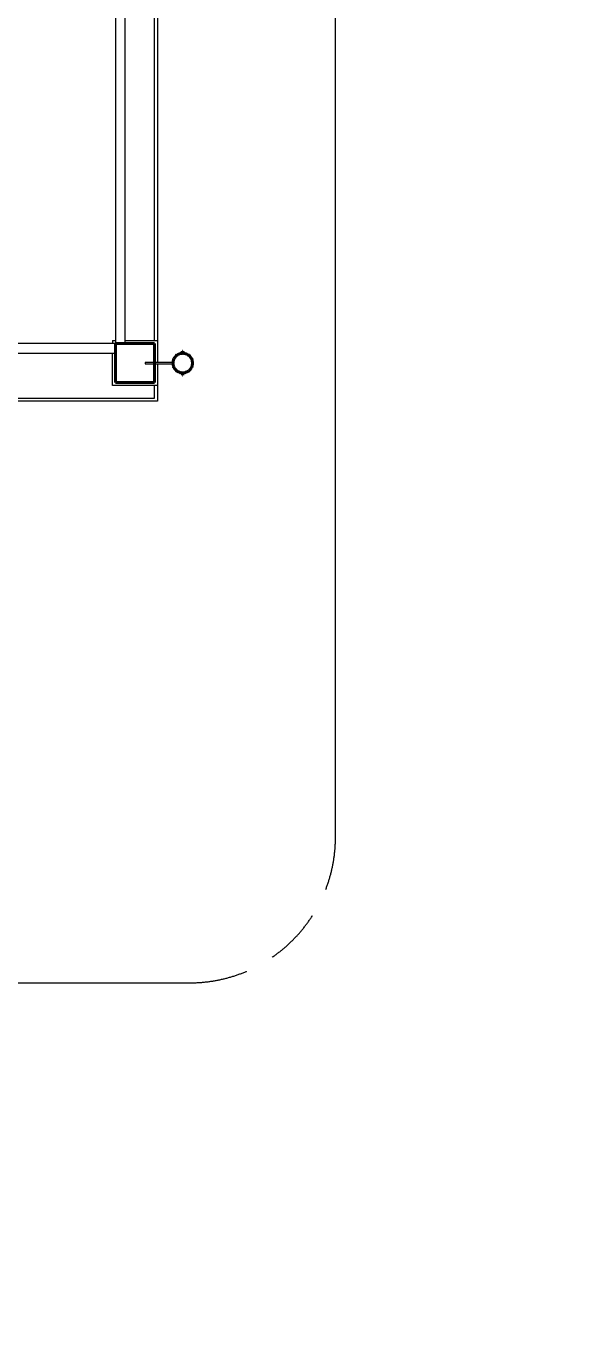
# Model space of a CAD drawing. Header units: millimetres. Extents: x -396912 to 182286, y -43638 to 41610.
# Drawn here: x 2589 to 5469, y 9078 to 15830 of the extents above; entities that cross this region are included whole.
import ezdxf
from ezdxf import colors
from ezdxf.entities.mleader import LeaderData, LeaderLine
from ezdxf.math import Vec2, Vec3

# ---------------------------------------------------------------- set-up
doc = ezdxf.new("R2010")
doc.units = ezdxf.units.MM
doc.linetypes.add('ADSK_Сверху', pattern=[450, 300, -150])
for name, color, linetype, lineweight in [('RC-Выноски', 7, 'Continuous', 0), ('Линии', 7, 'Continuous', 9), ('Несущие колонны', 252, 'Continuous', 18), ('Обобщенные модели', 252, 'Continuous', 18), ('Ограждение', 252, 'Continuous', 9), ('Перекрытие', 252, 'Continuous', 18), ('Стены наружные', 7, 'Continuous', 18)]:
    doc.layers.add(name, color=color, linetype=linetype, lineweight=lineweight)
doc.styles.add('RubezhCAD', font='', dxfattribs={"oblique": 10})
doc.styles.get('RubezhCAD').set_extended_font_data('GOST type A')

# ---------------------------------------------------------------- blocks, each defined once
blk = doc.blocks.new('1 этаж')
at = {"layer": 'Обобщенные модели', "lineweight": 9, "true_color": 0x636466}
h = blk.add_hatch(dxfattribs=at)
h.set_pattern_fill('FP_22', color=251, angle=180, style=0, pattern_type=2)
h.set_pattern_definition([(45, (-32121.82, 94), (-106.066, 106.066), [])])
h.paths.add_polyline_path([(-2310.8, 13134.3), (-2301.3, 13135.5), (-2317.3, 13135.1)])
h.paths.add_polyline_path([(-2299.1, 13135.8), (-2297.3, 13136.2), (-2284.8, 13141.7), (-2285.8, 13142.2), (-2298.7, 13136)])
h.paths.add_polyline_path([(-2278.5, 13146.5), (-2272.7, 13152.4), (-2276.6, 13148.9)])
h.paths.add_polyline_path([(-2260.8, 13184.3), (-2262.7, 13197.6), (-2263.8, 13197.2), (-2262.5, 13191.7)])
h.paths.add_polyline_path([(-2265.3, 13164.6), (-2262.2, 13173.7), (-2262.5, 13176.8), (-2263.9, 13170.8)])
h.paths.add_polyline_path([(-2360.8, 13184.3), (-2358.9, 13197.6), (-2359.1, 13197.2), (-2360.7, 13185.1)])
h.paths.add_polyline_path([(-2356.3, 13164.6), (-2359.4, 13173.7), (-2358.9, 13170.8), (-2357.1, 13166.6)])
h.paths.add_polyline_path([(-2266.5, 13206.9), (-2268.3, 13210.3), (-2267.5, 13208.2)])
h.paths.add_polyline_path([(-2281.5, 13224.3), (-2285.8, 13227.6), (-2285.8, 13226.3), (-2284.8, 13225.9)])
h.paths.add_polyline_path([(-2320.3, 13233), (-2309.4, 13234.1), (-2310.8, 13234.3), (-2317.3, 13233.4)])
h = blk.add_hatch(dxfattribs=at)
h.set_pattern_fill('FP_21', color=251, style=0, pattern_type=2)
h.set_pattern_definition([(45, (-32121.82, 94), (-106.066, 106.066), [])])
h.paths.add_polyline_path([(-2301.3, 13135.5), (-2297.3, 13136.6), (-2278.5, 13146.5), (-2265.3, 13164.6), (-2260.8, 13184.3), (-2266.5, 13206.9), (-2281.5, 13224.3), (-2301.3, 13233), (-2323.7, 13232.1), (-2343.1, 13222), (-2356.3, 13203.9), (-2360.8, 13184.3), (-2355.1, 13161.6), (-2340.1, 13144.3), (-2320.3, 13135.5), (-2310.8, 13135.5)])
at = {"layer": 'Линии', "color": 251, "linetype": 'ADSK_Сверху', "ltscale": 100, "true_color": 0x636466}
for p, q in [((-1527.1, 10754.3), (-1527.1, 25556.3)), ((-8507.8, 10005.5), (-2275.8, 10005.5))]:
    blk.add_line(p, q, dxfattribs=at)
at = {"layer": 'Линии', "color": 251, "linetype": 'ADSK_Сверху', "true_color": 0x636466}
blk.add_arc((-2275.8, 10754.3), 748.7, 270, 0, dxfattribs=at)
at = {"layer": 'Несущие колонны', "color": 251, "lineweight": 40, "true_color": 0x636466}
for p, q in [((-2455.8, 13284.3), (-2655.8, 13284.3)), ((-2655.8, 13284.3), (-2655.8, 13084.3)), ((-2655.8, 13284.3), (-2455.8, 13284.3)), ((-2655.8, 13084.3), (-2655.8, 13284.3)), ((-2455.8, 13084.3), (-2455.8, 13284.3)), ((-2455.8, 13284.3), (-2455.8, 13187.1)), ((-2455.8, 13181.6), (-2455.8, 13084.3)), ((-2655.8, 13084.3), (-2455.8, 13084.3)), ((-2455.8, 13084.3), (-2655.8, 13084.3))]:
    blk.add_line(p, q, dxfattribs=at)
at = {"layer": 'Обобщенные модели', "color": 251, "true_color": 0x636466}
for p, q in [((-2309.8, 13246.3), (-2311.8, 13246.3)), ((-2311.8, 13246.3), (-2311.8, 13245.9)), ((-2309.8, 13246.3), (-2311.8, 13246.3)), ((-2311.8, 13246.3), (-2311.8, 13245.9)), ((-2309.8, 13246.3), (-2311.8, 13246.3)), ((-2311.8, 13246.3), (-2311.8, 13236.3)), ((-2311.8, 13234.3), (-2311.8, 13236.3)), ((-2309.8, 13234.3), (-2311.8, 13234.3)), ((-2309.8, 13245.9), (-2309.8, 13246.3)), ((-2309.8, 13245.9), (-2309.8, 13246.3)), ((-2309.8, 13236.3), (-2309.8, 13246.3)), ((-2309.8, 13236.3), (-2309.8, 13234.3)), ((-2362.8, 13187.6), (-2502.8, 13187.6)), ((-2502.8, 13187.6), (-2502.8, 13181)), ((-2502.8, 13181), (-2362.8, 13181)), ((-2362.8, 13185.1), (-2362.8, 13187.6)), ((-2362.8, 13181), (-2362.8, 13183.4)), ((-2311.8, 13132.3), (-2311.8, 13134.3)), ((-2311.8, 13134.3), (-2309.8, 13134.3)), ((-2311.8, 13132.3), (-2311.8, 13122.3)), ((-2311.8, 13122.6), (-2311.8, 13122.3)), ((-2311.8, 13122.6), (-2311.8, 13122.3)), ((-2311.8, 13122.3), (-2309.8, 13122.3)), ((-2311.8, 13122.3), (-2309.8, 13122.3)), ((-2311.8, 13122.3), (-2309.8, 13122.3)), ((-2309.8, 13134.3), (-2309.8, 13132.3)), ((-2309.8, 13122.3), (-2309.8, 13132.3)), ((-2309.8, 13122.3), (-2309.8, 13122.6)), ((-2309.8, 13122.3), (-2309.8, 13122.6))]:
    blk.add_line(p, q, dxfattribs=at)
at = {"layer": 'Обобщенные модели', "color": 251, "lineweight": 40, "true_color": 0x636466}
for p, q in [((-2311.8, 13245.6), (-2311.8, 13236.1)), ((-2309.8, 13245.6), (-2311.8, 13245.6)), ((-2309.8, 13236), (-2309.8, 13245.6)), ((-2311.8, 13132.4), (-2311.8, 13122.9)), ((-2311.8, 13122.9), (-2309.8, 13122.9)), ((-2309.8, 13122.9), (-2309.8, 13132.6))]:
    blk.add_line(p, q, dxfattribs=at)
at = {"layer": 'Обобщенные модели', "color": 251, "true_color": 0x636466}
for radius, start, end in [(52, 0, 180), (50, 0, 180), (52, 180, 0), (50, 180, 0)]:
    blk.add_arc((-2310.8, 13184.3), radius, start, end, dxfattribs=at)
at = {"layer": 'Обобщенные модели', "color": 251, "lineweight": 40, "true_color": 0x636466}
for radius, start, end in [(50, 103.63116, 126.20078), (50, 103.63116, 126.20078), (52, 101.00361, 102.85714), (50, 78.99639, 101.00361), (50, 78.99639, 101.00361), (52, 77.14286, 78.99639), (50, 53.79922, 76.36884), (50, 53.79922, 76.36884), (50, 156.69406, 180), (50, 156.69406, 180), (50, 180, 203.30594), (50, 180, 203.30594), (52, 154.28571, 156.69406), (50, 130.583, 152.82848), (50, 130.583, 152.82848), (52, 126.20078, 130.583), (52, 49.417, 53.79922), (50, 27.17152, 49.417), (50, 27.17152, 49.417), (50, 0, 23.30594), (50, 0, 23.30594), (50, 336.69406, 0), (50, 336.69406, 0), (52, 23.30594, 25.71429), (52, 203.30594, 205.71429), (50, 207.17152, 229.417), (50, 207.17152, 229.417), (52, 229.417, 233.79922), (50, 233.79922, 256.36884), (50, 233.79922, 256.36884), (52, 257.14286, 258.99639), (50, 258.99639, 281.00361), (50, 258.99639, 281.00361), (52, 281.00361, 282.85714), (50, 283.63116, 306.20078), (50, 283.63116, 306.20078), (52, 306.20078, 310.583), (50, 310.583, 332.82848), (50, 310.583, 332.82848), (52, 334.28571, 336.69406)]:
    blk.add_arc((-2310.8, 13184.3), radius, start, end, dxfattribs=at)
at = {"layer": 'Ограждение', "color": 251, "true_color": 0x636466}
for p, q in [((-2655.8, 17804.3), (-2655.8, 13284.3)), ((-2605.8, 13284.3), (-2605.8, 17804.3)), ((-2655.8, 13284.3), (-4107.8, 13284.3)), ((-4107.8, 13234.3), (-2655.8, 13234.3))]:
    blk.add_line(p, q, dxfattribs=at)
at = {"layer": 'Перекрытие', "color": 251, "ltscale": 100, "true_color": 0x636466}
for p, q in [((-2455.8, 13299.3), (-2455.8, 17789.3)), ((-2455.8, 13004.3), (-2455.8, 13069.3))]:
    blk.add_line(p, q, dxfattribs=at)
at = {"layer": 'Стены наружные', "color": 251, "true_color": 0x636466}
for p, q in [((-2440.8, 23701.6), (-2440.8, 13187.1)), ((-2670.8, 13299.3), (-2655.8, 13299.3)), ((-2670.8, 13299.3), (-2670.8, 13284.3)), ((-2670.8, 13069.3), (-2670.8, 13234.3)), ((-2605.8, 13299.3), (-2440.8, 13299.3)), ((-2440.8, 13181.6), (-2440.8, 12989.3)), ((-2440.8, 13069.3), (-2670.8, 13069.3)), ((-4307.8, 13004.3), (-2455.8, 13004.3)), ((-2440.8, 12989.3), (-4292.8, 12989.3))]:
    blk.add_line(p, q, dxfattribs=at)
blk = doc.blocks.new('_None')

msp = doc.modelspace()

# ---------------------------------------------------------------- block references
msp.add_blockref('1 этаж', (5702.1, 918.2))

# ---------------------------------------------------------------- next in the draw order: leaders
at = {"layer": 'RC-Выноски'}
ml = msp.add_multileader_mtext('Standard', dxfattribs=at)
ml.set_content('ВВГнг(А)-LSLTx 2х1,5\\Pв подвал', color=256, style='RubezhCAD')
ml.set_leader_properties()
ml.set_arrow_properties(name='NONE')
ml.build(insert=Vec2(0, 0))
ml.multileader.update_dxf_attribs({"has_text_frame": 1, "text_left_attachment_type": 6, "text_right_attachment_type": 6, "dogleg_length": 2, "arrow_head_size": 400, "scale": 100})
ctx = ml.context
ctx.base_point, ctx.scale, ctx.char_height, ctx.arrow_head_size, ctx.landing_gap_size, ctx.plane_origin = Vec3(-33701.3, 9570.1), 100, 250, 400, 100, Vec3(-525844.7, -429537.1)
ctx.left_attachment, ctx.right_attachment, ctx.text_align_type = 6, 6, 1
notes = []
notes.append((ctx, [(1, (1, 1, 0), (-30435.9, 9570.1), (-1, 0), 200, [(0, [(-27186.1, 13434.8)], 0, [])])]))
ctx.mtext.insert, ctx.mtext.width, ctx.mtext.defined_height, ctx.mtext.alignment, ctx.mtext.flow_direction = Vec3(-32168.6, 9870.1), 4286.589, 1161.1, 2, 5
ctx.mtext.has_bg_fill, ctx.mtext.bg_color, ctx.mtext.bg_scale_factor, ctx.mtext.bg_transparency, ctx.mtext.use_window_bg_color = 1, -1027028792, 1.5, 0, 1
for ctx, leaders in notes:
    for number, flags, end, landing, length, lines in leaders:
        leader = LeaderData()
        leader.index, (leader.has_last_leader_line, leader.has_dogleg_vector, leader.attachment_direction) = number, flags
        leader.last_leader_point, leader.dogleg_vector, leader.dogleg_length = Vec3(end), Vec3(landing), length
        for number, points, colour, breaks in lines:
            line = LeaderLine()
            line.index, line.vertices, line.color, line.breaks = number, Vec3.list(points), colors.encode_raw_color(colour), breaks
            leader.lines.append(line)
        ctx.leaders.append(leader)

doc.saveas('drawing.dxf')
